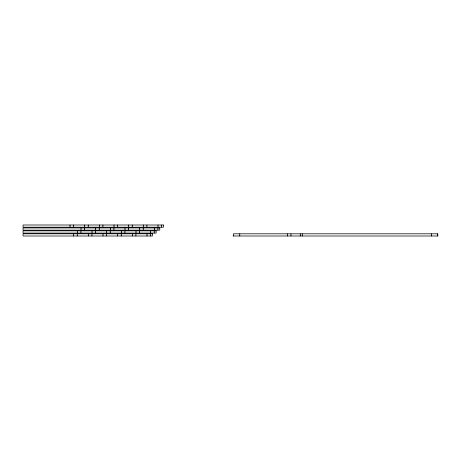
<?xml version="1.0" encoding="UTF-8"?>
<svg xmlns="http://www.w3.org/2000/svg" width="461" height="461" viewBox="0 0 461 461"><rect width="100%" height="100%" fill="white"/><g stroke="black" fill="none" stroke-linecap="round" stroke-linejoin="round"><path stroke-width="0.69" d="M437.72 233.802L437.72 235.997L437.731 233.802L233.335 233.802L233.335 235.997M233.105 235.997L437.95 235.997M431.427 233.802L431.427 235.997M302.255 233.802L302.255 235.997M300.267 233.802L300.267 235.997M290.949 233.802L290.949 235.997M287.324 233.802L287.324 235.997M239.766 233.802L239.766 235.997M161.569 225.003L161.569 227.198M158.002 225.003L158.002 227.198M157.904 227.936L157.904 230.131M154.337 227.936L154.337 230.131M154.239 230.869L154.239 233.064M150.666 230.869L150.666 233.064M150.574 233.802L150.574 235.997M147.001 233.802L147.001 235.997M146.909 225.003L146.909 227.198M143.336 225.003L143.336 227.198M143.244 227.936L143.244 230.131M139.671 227.936L139.671 230.131M139.579 230.869L139.579 233.064M136.007 230.869L136.007 233.064M135.909 233.802L135.909 235.997M132.342 233.802L132.342 235.997M132.244 225.003L132.244 227.198M128.671 225.003L128.671 227.198M128.579 227.936L128.579 230.131M125.006 227.936L125.006 230.131M124.914 230.869L124.914 233.064M121.341 230.869L121.341 233.064M121.249 233.802L121.249 235.997M117.676 233.802L117.676 235.997M117.584 225.003L117.584 227.198M114.011 225.003L114.011 227.198M113.913 227.936L113.913 230.131M110.346 227.936L110.346 230.131M110.248 230.869L110.248 233.064M106.675 230.869L106.675 233.064M106.583 233.802L106.583 235.997M103.01 233.802L103.01 235.997M102.918 225.003L102.918 227.198M99.346 225.003L99.346 227.198M99.253 227.936L99.253 230.131M95.681 227.936L95.681 230.131M95.588 230.869L95.588 233.064M92.016 230.869L92.016 233.064M91.923 233.802L91.923 235.997M88.351 233.802L88.351 235.997M88.253 225.003L88.253 227.198M84.686 225.003L84.686 227.198M84.594 227.936L84.594 230.131M81.015 227.936L81.015 230.131M80.929 230.869L80.929 233.064M77.35 230.869L77.35 233.064M77.258 233.802L77.258 235.997M73.685 233.802L73.685 235.997M73.593 225.003L73.593 227.198M70.014 225.003L70.014 227.198M163.453 225.003L23.05 225.003L23.05 227.198L163.453 227.198L163.453 225.003M159.788 227.936L23.05 227.936L23.05 230.131L159.788 230.131L159.788 227.936M156.118 230.869L23.05 230.869L23.05 233.064L156.118 233.064L156.118 230.869M152.453 233.802L23.05 233.802L23.05 235.997L152.453 235.997L152.453 233.802"/></g></svg>
